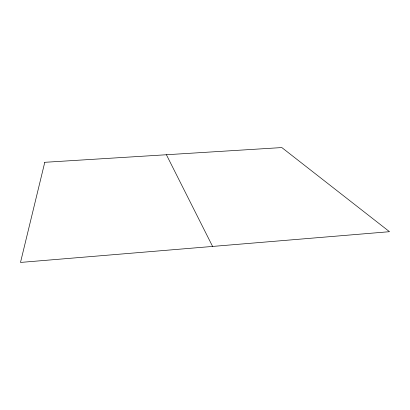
<?xml version="1.0" encoding="UTF-8"?>
<svg xmlns="http://www.w3.org/2000/svg" width="410" height="410" viewBox="0 0 410 410"><rect width="100%" height="100%" fill="white"/><g stroke="black" fill="none" stroke-linecap="round" stroke-linejoin="round"><path stroke-width="0.61" d="M166.404 154.744L212.59 246.43M44.772 162.304L20.5 262.431L389.5 231.696L281.824 147.569L44.772 162.304"/></g></svg>
